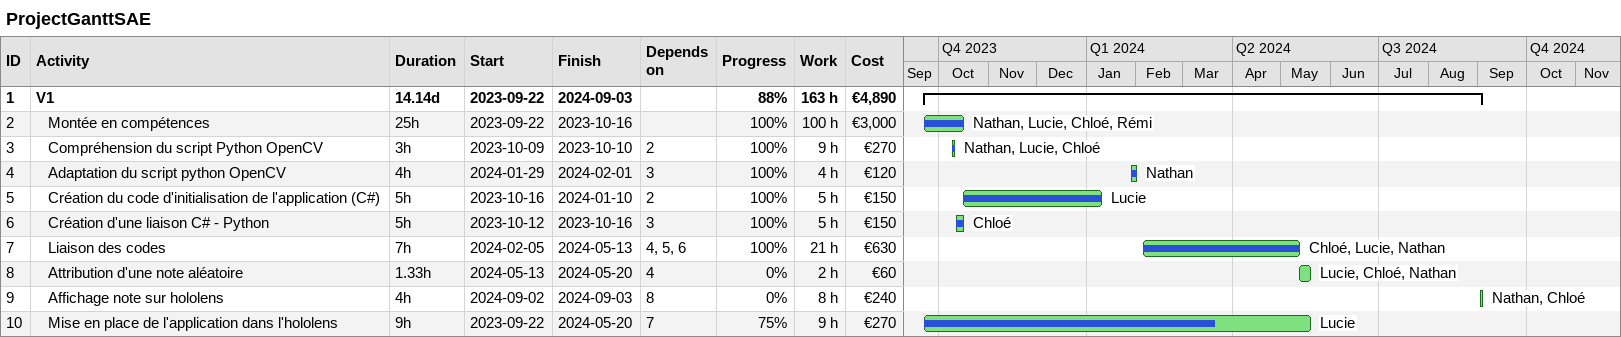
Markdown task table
ProjectGanttSAE

| ID | Level | Task | Duration | Start | Finish | Predecessors | Resources | % complete | Work (h) | Cost (€) |
|---|---|---|---|---|---|---|---|---|---|---|
| 1 | 1 | **V1** | 14.14d | 2023-09-22 | 2024-09-03 |  |  | 88 | 163 | 4890 |
| 2 | 2 | Montée en compétences | 25h | 2023-09-22 | 2023-10-16 |  | Nathan, Lucie, Chloé, Rémi | 100 | 100 | 3000 |
| 3 | 2 | Compréhension du script Python OpenCV | 3h | 2023-10-09 | 2023-10-10 | 2 | Nathan, Lucie, Chloé | 100 | 9 | 270 |
| 4 | 2 | Adaptation du script python OpenCV | 4h | 2024-01-29 | 2024-02-01 | 3 | Nathan | 100 | 4 | 120 |
| 5 | 2 | Création du code d'initialisation de l'application (C#) | 5h | 2023-10-16 | 2024-01-10 | 2 | Lucie | 100 | 5 | 150 |
| 6 | 2 | Création d'une liaison C# - Python | 5h | 2023-10-12 | 2023-10-16 | 3 | Chloé | 100 | 5 | 150 |
| 7 | 2 | Liaison des codes | 7h | 2024-02-05 | 2024-05-13 | 4, 5, 6 | Chloé, Lucie, Nathan | 100 | 21 | 630 |
| 8 | 2 | Attribution d'une note aléatoire | 1.33h | 2024-05-13 | 2024-05-20 | 4 | Lucie, Chloé, Nathan | 0 | 2 | 60 |
| 9 | 2 | Affichage note sur hololens | 4h | 2024-09-02 | 2024-09-03 | 8 | Nathan, Chloé | 0 | 8 | 240 |
| 10 | 2 | Mise en place de l'application dans l'hololens | 9h | 2023-09-22 | 2024-05-20 | 7 | Lucie | 75 | 9 | 270 |
